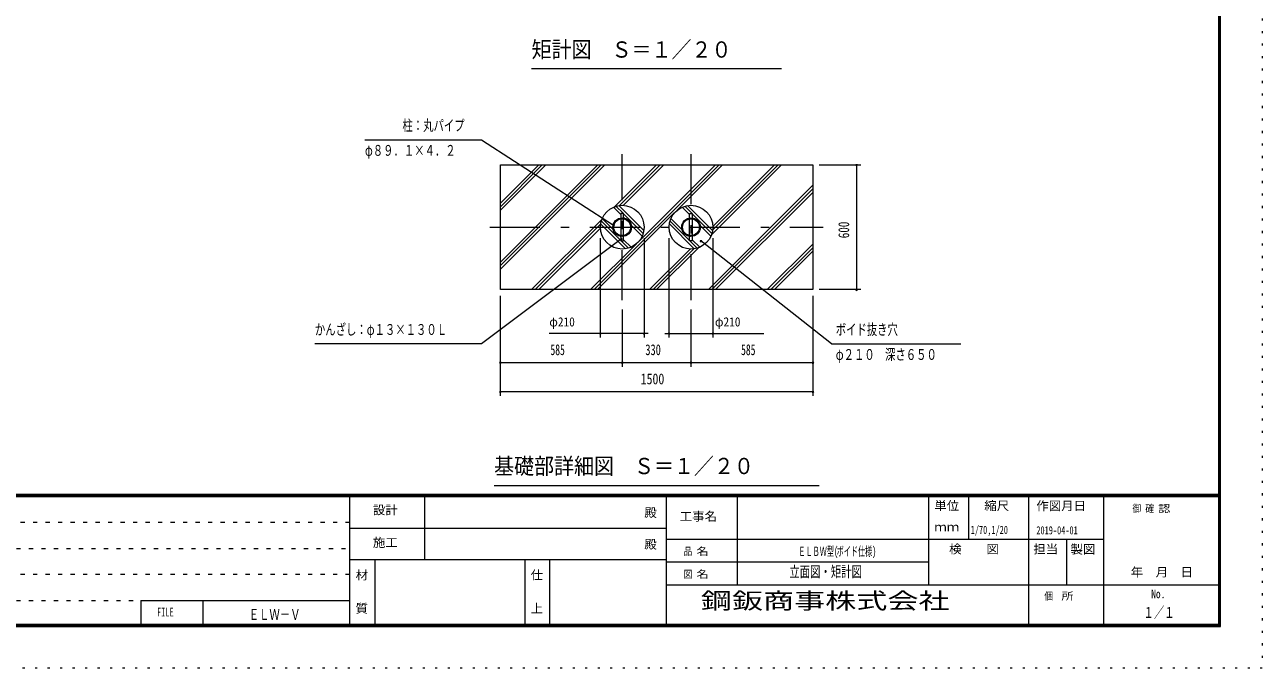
# Model space of a CAD drawing. Units: millimetres, scale not verified, with parts at other scales. Extents: x -31502 to 31507, y -14700 to 14700.
# Drawn here: x 10717 to 31507, y -14700 to -3885 of the extents above; entities that cross this region are included whole.
import ezdxf
from ezdxf.enums import TextEntityAlignment as Align

# ---------------------------------------------------------------- set-up
doc = ezdxf.new("R2010")
doc.units = ezdxf.units.MM
doc.header["$LTSCALE"] = 70
for name, pattern in [('USER1', [3, 1, -2]), ('USER3', [24, 12, -5, 2, -5]), ('USER4', [3, 0.5, -2.5])]:
    doc.linetypes.add(name, pattern=pattern)
doc.layers.add('0-1_0-F1TEXT', color=7, linetype='Continuous')
doc.layers.add('0-E_2-5DIM', color=7, linetype='Continuous')
for name, color, linetype, lineweight in [('0-6_2-02BOLD', 7, 'Continuous', 18), ('0-8_2-22CENTER', 3, 'USER3', 18), ('0-A_2-52DIM', 3, 'Continuous', 18), ('0-B_2-62HATCH', 2, 'Continuous', 18), ('0-C_F-F1PAPER', 5, 'Continuous', 18), ('0-D_F-E_J_ADD', 5, 'USER4', 18)]:
    doc.layers.add(name, color=color, linetype=linetype, lineweight=lineweight)
doc.styles.add('ＭＳ ゴシック', font='')
doc.styles.get('ＭＳ ゴシック').set_extended_font_data('MS Gothic')

msp = doc.modelspace()

# ---------------------------------------------------------------- linework, layer by layer
at = {"layer": '0-6_2-02BOLD'}
for p, q in [((20731.92, -7147.72), (20731.92, -7426.48)), ((20777.43, -7426.48), (20777.43, -7147.72)), ((21886.92, -7426.48), (21886.92, -7147.72)), ((21932.43, -7147.72), (21932.43, -7426.48)), ((20777.43, -7514.6), (20777.43, -7441.35)), ((21932.43, -7441.35), (21932.43, -7514.6))]:
    msp.add_line(p, q, dxfattribs=at)
msp.add_lwpolyline([(18707.18, -8337.1), (18707.18, -6237.1), (23957.18, -6237.1), (23957.18, -8337.1)], close=True, dxfattribs=at)
for points in [[(20777.43, -7132.84), (20777.43, -7059.6), (20731.92, -7059.6), (20731.92, -7132.84)], [(21886.92, -7132.84), (21886.92, -7059.6), (21932.43, -7059.6), (21932.43, -7132.84)], [(20731.92, -7441.35), (20731.92, -7514.6), (20777.43, -7514.6)], [(21932.43, -7514.6), (21886.92, -7514.6), (21886.92, -7441.35)]]:
    msp.add_lwpolyline(points, dxfattribs=at)
for centre, radius in [((20754.67, -7287.1), 367.5), ((21909.68, -7287.1), 367.5), ((20754.67, -7287.1), 155.93), ((20754.67, -7287.1), 141.22), ((21909.68, -7287.1), 155.93), ((21909.68, -7287.1), 141.22)]:
    msp.add_circle(centre, radius, dxfattribs=at)
at = {"layer": '0-8_2-22CENTER'}
for p, q in [((20754.67, -8512.1), (20754.67, -6062.09)), ((21909.68, -6062.1), (21909.68, -8512.1)), ((18532.17, -7287.1), (24132.17, -7287.1))]:
    msp.add_line(p, q, dxfattribs=at)
at = {"layer": '0-A_2-52DIM'}
for p, q in [((23432.17, -4627.1), (19232.18, -4627.1)), ((24062.18, -6237.1), (24762.17, -6237.1)), ((24706.17, -6237.1), (24678.17, -6237.1)), ((24692.17, -6237.1), (24692.17, -8337.1)), ((20623.82, -7251.66), (20595.82, -7251.66)), ((20387.18, -9142.1), (20387.18, -7470.1)), ((20753.99, -7482.49), (20725.99, -7482.49)), ((21122.17, -7470.1), (21122.17, -9142.1)), ((21542.18, -9142.1), (21542.18, -7470.1)), ((22277.17, -7470.1), (22277.17, -9142.1)), ((22089.61, -7516.12), (22061.61, -7516.12)), ((24272.17, -9247.1), (22075.61, -7516.12)), ((18707.18, -10122.1), (18707.18, -8442.1)), ((23957.18, -8442.1), (23957.18, -10122.1)), ((24762.17, -8337.1), (24062.18, -8337.1)), ((24706.17, -8337.1), (24678.17, -8337.1)), ((20754.67, -8671.36), (20754.67, -9632.1)), ((21909.68, -8671.36), (21909.68, -9632.1)), ((21192.17, -9072.1), (19529.68, -9072.1)), ((20401.18, -9072.1), (20373.18, -9072.1)), ((21136.17, -9072.1), (21108.17, -9072.1)), ((21472.17, -9072.1), (23134.67, -9072.1)), ((21556.18, -9072.1), (21528.18, -9072.1)), ((22291.17, -9072.1), (22263.17, -9072.1)), ((24272.17, -9247.1), (26442.17, -9247.1)), ((18721.18, -9562.1), (18693.18, -9562.1)), ((18707.18, -9562.1), (23957.18, -9562.1)), ((20768.67, -9562.1), (20740.67, -9562.1)), ((21923.68, -9562.1), (21895.68, -9562.1)), ((23971.18, -9562.1), (23943.18, -9562.1)), ((18721.18, -10052.1), (18693.18, -10052.1)), ((23957.18, -10052.1), (18707.18, -10052.1)), ((23971.18, -10052.1), (23943.18, -10052.1)), ((18602.18, -11627.1), (24062.18, -11627.1))]:
    msp.add_line(p, q, dxfattribs=at)
for points in [[(16432.18, -5817.1), (18392.18, -5817.1), (20609.82, -7251.66)], [(20739.99, -7482.49), (18392.18, -9247.1), (15592.18, -9247.1)]]:
    msp.add_lwpolyline(points, dxfattribs=at)
for centre in [(24692.17, -6237.1), (20609.82, -7251.66), (20739.99, -7482.49), (22075.61, -7516.12), (24692.17, -8337.1), (20387.18, -9072.1), (21122.17, -9072.1), (21542.18, -9072.1), (22277.17, -9072.1), (18707.18, -9562.1), (20754.67, -9562.1), (21909.68, -9562.1), (23957.18, -9562.1), (18707.18, -10052.1), (23957.18, -10052.1)]:
    msp.add_arc(centre, 14, 180, 0, dxfattribs=at)
at = {"layer": '0-B_2-62HATCH'}
for p, q in [((20461.68, -6237.1), (18707.18, -7991.6)), ((18707.18, -7932.2), (20402.28, -6237.1)), ((20342.88, -6237.1), (18707.18, -7872.8)), ((18707.18, -7001.65), (19471.72, -6237.1)), ((19412.33, -6237.1), (18707.18, -6942.25)), ((18707.18, -6882.85), (19352.93, -6237.1)), ((20282.18, -8337.1), (22382.18, -6237.1)), ((20627.7, -6942.23), (21332.83, -6237.1)), ((20706.56, -6922.76), (21392.23, -6237.1)), ((21451.62, -6237.1), (20768.85, -6919.87)), ((22322.78, -6237.1), (21034.22, -7525.66)), ((21671.13, -7007.54), (22441.58, -6237.1)), ((23431.52, -6237.1), (22254.54, -7414.08)), ((22274.01, -7335.21), (23372.13, -6237.1)), ((23312.73, -6237.1), (22276.9, -7272.92)), ((22202.68, -8337.1), (23957.18, -6582.6)), ((23957.18, -6642), (22262.07, -8337.1)), ((22321.47, -8337.1), (23957.18, -6701.39)), ((21630.11, -7048.55), (20341.58, -8337.1)), ((20731.92, -7076.26), (20606.47, -6950.8)), ((20649.91, -6934.85), (20774.67, -7059.6)), ((21117.83, -7343.38), (20698.39, -6923.93)), ((20777.43, -7062.36), (21106.93, -7391.86)), ((21761.47, -6950.8), (21886.92, -7076.26)), ((21929.67, -7059.6), (21804.91, -6934.85)), ((22272.83, -7343.38), (21853.39, -6923.93)), ((22261.92, -7391.86), (21932.43, -7062.36)), ((20409.8, -7160.12), (19232.83, -8337.1)), ((19292.23, -8337.1), (20390.33, -7238.99)), ((20391.51, -7230.82), (20810.95, -7650.26)), ((20731.92, -7511.83), (20402.42, -7182.33)), ((20418.38, -7138.9), (20603.09, -7323.6)), ((20791.17, -7135.5), (20777.43, -7121.76)), ((21090.97, -7435.3), (20906.27, -7250.6)), ((21965.95, -7650.26), (21546.51, -7230.82)), ((21886.92, -7511.83), (21557.43, -7182.33)), ((21573.38, -7138.9), (21758.08, -7323.6)), ((21932.43, -7121.76), (21946.17, -7135.5)), ((22061.27, -7250.6), (22245.97, -7435.3)), ((19351.62, -8337.1), (20387.44, -7301.27)), ((20718.18, -7438.69), (20731.92, -7452.44)), ((21873.18, -7438.69), (21886.92, -7452.44)), ((20993.24, -7566.64), (20222.78, -8337.1)), ((20859.43, -7639.35), (20734.69, -7514.6)), ((20777.43, -7497.94), (20902.87, -7623.39)), ((21212.73, -8337.1), (21895.5, -7654.32)), ((21957.79, -7651.43), (21272.13, -8337.1)), ((21331.52, -8337.1), (22036.66, -7631.96)), ((22014.43, -7639.35), (21889.69, -7514.6)), ((21932.43, -7497.94), (22057.87, -7623.39)), ((23957.18, -7572.55), (23192.63, -8337.1)), ((23252.03, -8337.1), (23957.18, -7631.95)), ((23957.18, -7691.34), (23311.42, -8337.1))]:
    msp.add_line(p, q, dxfattribs=at)
at = {"layer": '0-C_F-F1PAPER'}
for p, q in [((30772.29, -11781), (-9337.71, -11781)), ((-9337.71, -11784.5), (30772.29, -11784.5)), ((30772.29, -11788), (-9337.71, -11788)), ((-9337.71, -11791.5), (30772.29, -11791.5)), ((30772.29, -11795), (-9337.71, -11795)), ((-9337.71, -11798.5), (30772.29, -11798.5)), ((30772.29, -11802), (-9337.71, -11802)), ((-9337.71, -11805.5), (30772.29, -11805.5)), ((30772.29, -11809), (-9337.71, -11809)), ((-9337.71, -11812.5), (30772.29, -11812.5)), ((30772.29, -11816), (-9337.71, -11816)), ((16177.3, -14000), (16177.3, -11816)), ((17437.3, -12880), (17437.3, -11816)), ((21497.3, -14000), (21497.3, -11816)), ((22687.3, -11816), (22687.3, -13300)), ((25907.3, -13300), (25907.3, -11816)), ((26572.3, -11816), (26572.3, -12530)), ((27587.3, -14000), (27587.3, -11816)), ((28847.3, -14000), (28847.3, -11816)), ((16177.3, -12348), (21497.3, -12348)), ((21497.3, -12530), (28847.3, -12530)), ((28217.29, -12530), (28217.29, -13300)), ((21497.3, -12880), (16177.3, -12880)), ((16597.29, -12880), (16597.29, -14000)), ((19117.29, -12880), (19117.29, -14000)), ((19537.29, -14000), (19537.29, -12880)), ((25907.3, -12915), (21497.3, -12915)), ((21497.3, -13300), (30807.29, -13300)), ((12666.1, -13563.2), (16177.3, -13563.2)), ((12666.1, -13563.2), (12666.1, -14000)), ((13716.1, -14000), (13716.1, -13563.2))]:
    msp.add_line(p, q, dxfattribs=at)
at = {"layer": '0-C_F-F1PAPER', "color": 6, "linetype": 'USER1'}
for p, q in [((16177.3, -12252.8), (-9372.71, -12252.8)), ((-9372.71, -12689.6), (16177.3, -12689.6)), ((16177.3, -13126.4), (-9372.71, -13126.4)), ((-9372.71, -13563.2), (12666.1, -13563.2))]:
    msp.add_line(p, q, dxfattribs=at)
at = {"layer": '0-C_F-F1PAPER'}
for points in [[(30807.29, -14000), (30807.29, 14140), (-9372.71, 14140), (-9372.71, -14000)], [(30803.79, -13996.5), (30803.79, 14136.5), (-9369.21, 14136.5), (-9369.21, -13996.5)], [(30800.29, -13993), (-9365.71, -13993), (-9365.71, 14133), (30800.29, 14133)], [(30796.79, -13989.5), (30796.79, 14129.5), (-9362.21, 14129.5), (-9362.21, -13989.5)], [(30793.29, -13986), (-9358.71, -13986), (-9358.71, 14126), (30793.29, 14126)], [(30789.79, -13982.5), (30789.79, 14122.5), (-9355.21, 14122.5), (-9355.21, -13982.5)], [(30786.29, -13979), (-9351.71, -13979), (-9351.71, 14119), (30786.29, 14119)], [(30782.79, -13975.5), (30782.79, 14115.5), (-9348.21, 14115.5), (-9348.21, -13975.5)], [(30779.29, -13972), (30779.29, 14112), (-9344.71, 14112), (-9344.71, -13972)], [(30775.79, -13968.5), (30775.79, 14108.5), (-9341.21, 14108.5), (-9341.21, -13968.5)], [(30772.29, -13965), (-9337.71, -13965), (-9337.71, 14105), (30772.29, 14105)]]:
    msp.add_lwpolyline(points, close=True, dxfattribs=at)
at = {"layer": '0-D_F-E_J_ADD'}
msp.add_lwpolyline([(31507.29, -14700), (-10072.71, -14700), (-10072.71, 14700), (31507.29, 14700)], close=True, dxfattribs=at)

# ---------------------------------------------------------------- texts
at = {"layer": '0-1_0-F1TEXT', "style": 'ＭＳ ゴシック'}
for s, height, width, p in [('1/70,1/20', 136.8, 0.65, (26608.95, -12483.38)), ('2019-04-01', 136.8, 0.65, (27712.3, -12490.3)), ('ＥＬＢＷ型(', 155, 0.55, (23715.1, -12857.68)), ('ボイド仕様)', 155, 0.55, (24358.08, -12857.68)), ('立面図・矩計図', 182.3, 0.7, (23562.29, -13222.63)), ('ＥＬＷ－Ｖ', 182.3, 0.7, (14479.55, -13940.96)), ('１／１', 182.3, 0.7, (29512.29, -13908.29))]:
    msp.add_text(s, height=height, dxfattribs=dict(at, width=width)).set_placement(p, align=Align.BOTTOM_LEFT)
at = {"layer": '0-A_2-52DIM', "color": 7, "style": 'ＭＳ ゴシック'}
for s, height, width, p in [('矩計図\u3000Ｓ＝１／２０', 273.5, 0.9, (19232.18, -4519.79)), ('柱：丸パイプ', 182.3, 0.7, (17062.17, -5722.23)), ('φ８９．１×４．２', 182.3, 0.7, (16432.18, -6142.23)), ('かんざし：φ１３×１３０Ｌ', 182.3, 0.7, (15592.18, -9152.23)), ('φ210', 155, 0.9, (19529.68, -9002.09)), ('φ210', 155, 0.9, (22312.18, -9002.09)), ('ボイド抜き穴', 182.3, 0.7, (24342.17, -9152.22)), ('585', 182.3, 0.65, (19549.07, -9492.1)), ('330', 182.3, 0.7, (21143.42, -9492.1)), ('585', 182.3, 0.65, (22751.57, -9492.1)), ('φ２１０\u3000深さ６５０', 182.3, 0.7, (24342.17, -9572.22)), ('1500', 182.3, 0.8, (21064.8, -9982.1)), ('基礎部詳細図\u3000Ｓ＝１／２０', 273.5, 0.9, (18602.17, -11519.79))]:
    msp.add_text(s, height=height, dxfattribs=dict(at, width=width)).set_placement(p, align=Align.BOTTOM_LEFT)
at = {"layer": '0-A_2-52DIM', "color": 7, "style": 'ＭＳ ゴシック', "width": 0.75}
msp.add_text('600', height=182.3, rotation=90, dxfattribs=at).set_placement((24622.18, -7473.1), align=Align.BOTTOM_LEFT)
at = {"layer": '0-C_F-F1PAPER', "color": 7, "style": 'ＭＳ ゴシック'}
for s, height, width, p in [('設計', 145.9, 1.05, (16565.8, -12157.36)), ('殿', 145.9, 1.05, (21126.29, -12202.1)), ('工事名', 145.9, 1.05, (21721.29, -12265.1)), ('単位', 145.9, 1.05, (25998.29, -12086.6)), ('縮尺', 145.9, 1.05, (26838.3, -12086.6)), ('作図月日', 145.9, 1.05, (27711.75, -12088.03)), ('御 ', 124, 0.85, (29327.15, -12116.2)), ('確 ', 124, 0.85, (29543.29, -12116.2)), ('認', 124, 1.2, (29759.43, -12116.2)), ('ｍｍ', 145.9, 1.05, (25998.29, -12443.6)), ('施工', 145.9, 1.05, (16565.8, -12706.1)), ('殿', 145.9, 1.05, (21126.29, -12734.1)), ('品 ', 124, 0.85, (21786.05, -12834.5)), ('名', 124, 1.2, (22002.18, -12834.5)), ('検\u3000\u3000図', 145.9, 1.05, (26246.79, -12814.6)), ('担当', 145.9, 1.05, (27660.8, -12814.6)), ('製図', 145.9, 1.05, (28285.17, -12818.04)), ('材', 145.9, 1.05, (16275.3, -13252.1)), ('仕', 145.9, 1.05, (19215.29, -13252.1)), ('図 ', 124, 0.85, (21786.05, -13219.5)), ('名', 124, 1.2, (22002.18, -13219.5)), ('\u3000年\u3000月\u3000日', 145.9, 1.05, (29090.53, -13202.3)), ('個  ', 124, 0.85, (27846.3, -13587)), ('所', 124, 1.2, (28134.48, -13587)), ('No.', 145.9, 0.8, (29641.8, -13567.1)), ('FILE', 145.9, 0.7, (12940.85, -13873.7)), ('質', 145.9, 1.05, (16275.3, -13812.1)), ('上', 145.9, 1.05, (19215.29, -13812.1))]:
    msp.add_text(s, height=height, dxfattribs=dict(at, width=width)).set_placement(p, align=Align.BOTTOM_LEFT)
at = {"layer": '0-E_2-5DIM', "style": 'ＭＳ ゴシック', "width": 1.4}
msp.add_text('鋼鈑商事株式会社', height=273.5, dxfattribs=at).set_placement((22075.79, -13783.52), align=Align.BOTTOM_LEFT)

doc.saveas('drawing.dxf')
